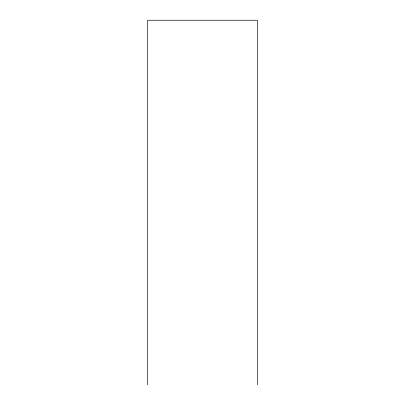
<?xml version="1.0" encoding="UTF-8"?>
<svg xmlns="http://www.w3.org/2000/svg" width="405" height="405" viewBox="0 0 405 405"><rect width="100%" height="100%" fill="white"/><g stroke="black" fill="none" stroke-linecap="round" stroke-linejoin="round"><path stroke-width="0.61" d="M257.433 384.75L257.433 20.25L147.567 20.25L147.567 384.75"/></g></svg>
